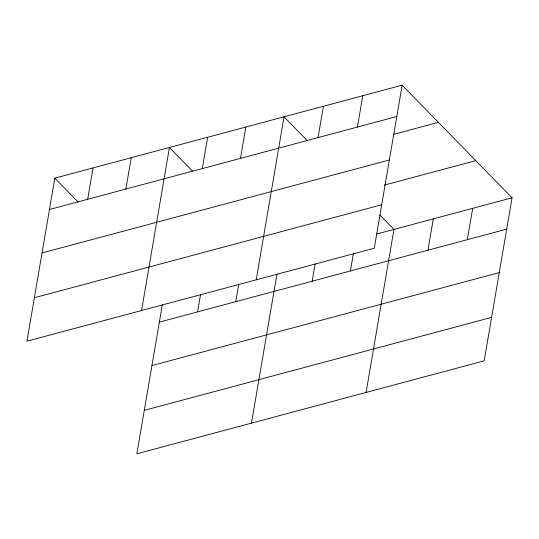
<?xml version="1.0" encoding="UTF-8"?>
<svg xmlns="http://www.w3.org/2000/svg" width="539" height="539" viewBox="0 0 539 539"><rect width="100%" height="100%" fill="white"/><g stroke="black" fill="none" stroke-linecap="round" stroke-linejoin="round"><path stroke-width="0.81" d="M54.816 178.16L26.95 341.2L374.275 248.223L402.148 85.189L54.816 178.16L78.216 202.138M87.668 199.275L93.025 167.939M125.877 189.048L131.233 157.711M141.568 310.518L169.435 147.484L192.834 171.456M162.327 304.791L136.852 453.811L484.184 360.84L512.05 197.8L402.148 85.189M202.287 168.592L207.643 137.256M197.57 311.886L200.535 294.563M240.495 158.365L245.851 127.029M235.779 301.658L238.737 284.336M256.187 279.835L284.053 116.801L307.452 140.773M251.47 423.128L276.945 274.115M318.064 137.6L323.42 106.264M312.189 281.203L315.153 263.888M357.424 127.063L362.781 95.726M350.397 270.976L353.355 253.66M366.089 392.446L393.962 229.412L379.921 215.027M427.966 250.211L433.322 218.874M467.326 239.673L472.69 208.337M49.46 209.503L396.792 116.525M393.43 134.393L438.416 122.353M42.035 252.959L389.36 159.989M384.199 185.153L475.782 160.635M34.381 297.737L381.706 204.766M376.889 233.98L512.05 197.8M159.362 322.113L506.694 229.136M151.937 365.57L499.262 272.599M144.284 410.347L491.608 317.377"/></g></svg>
